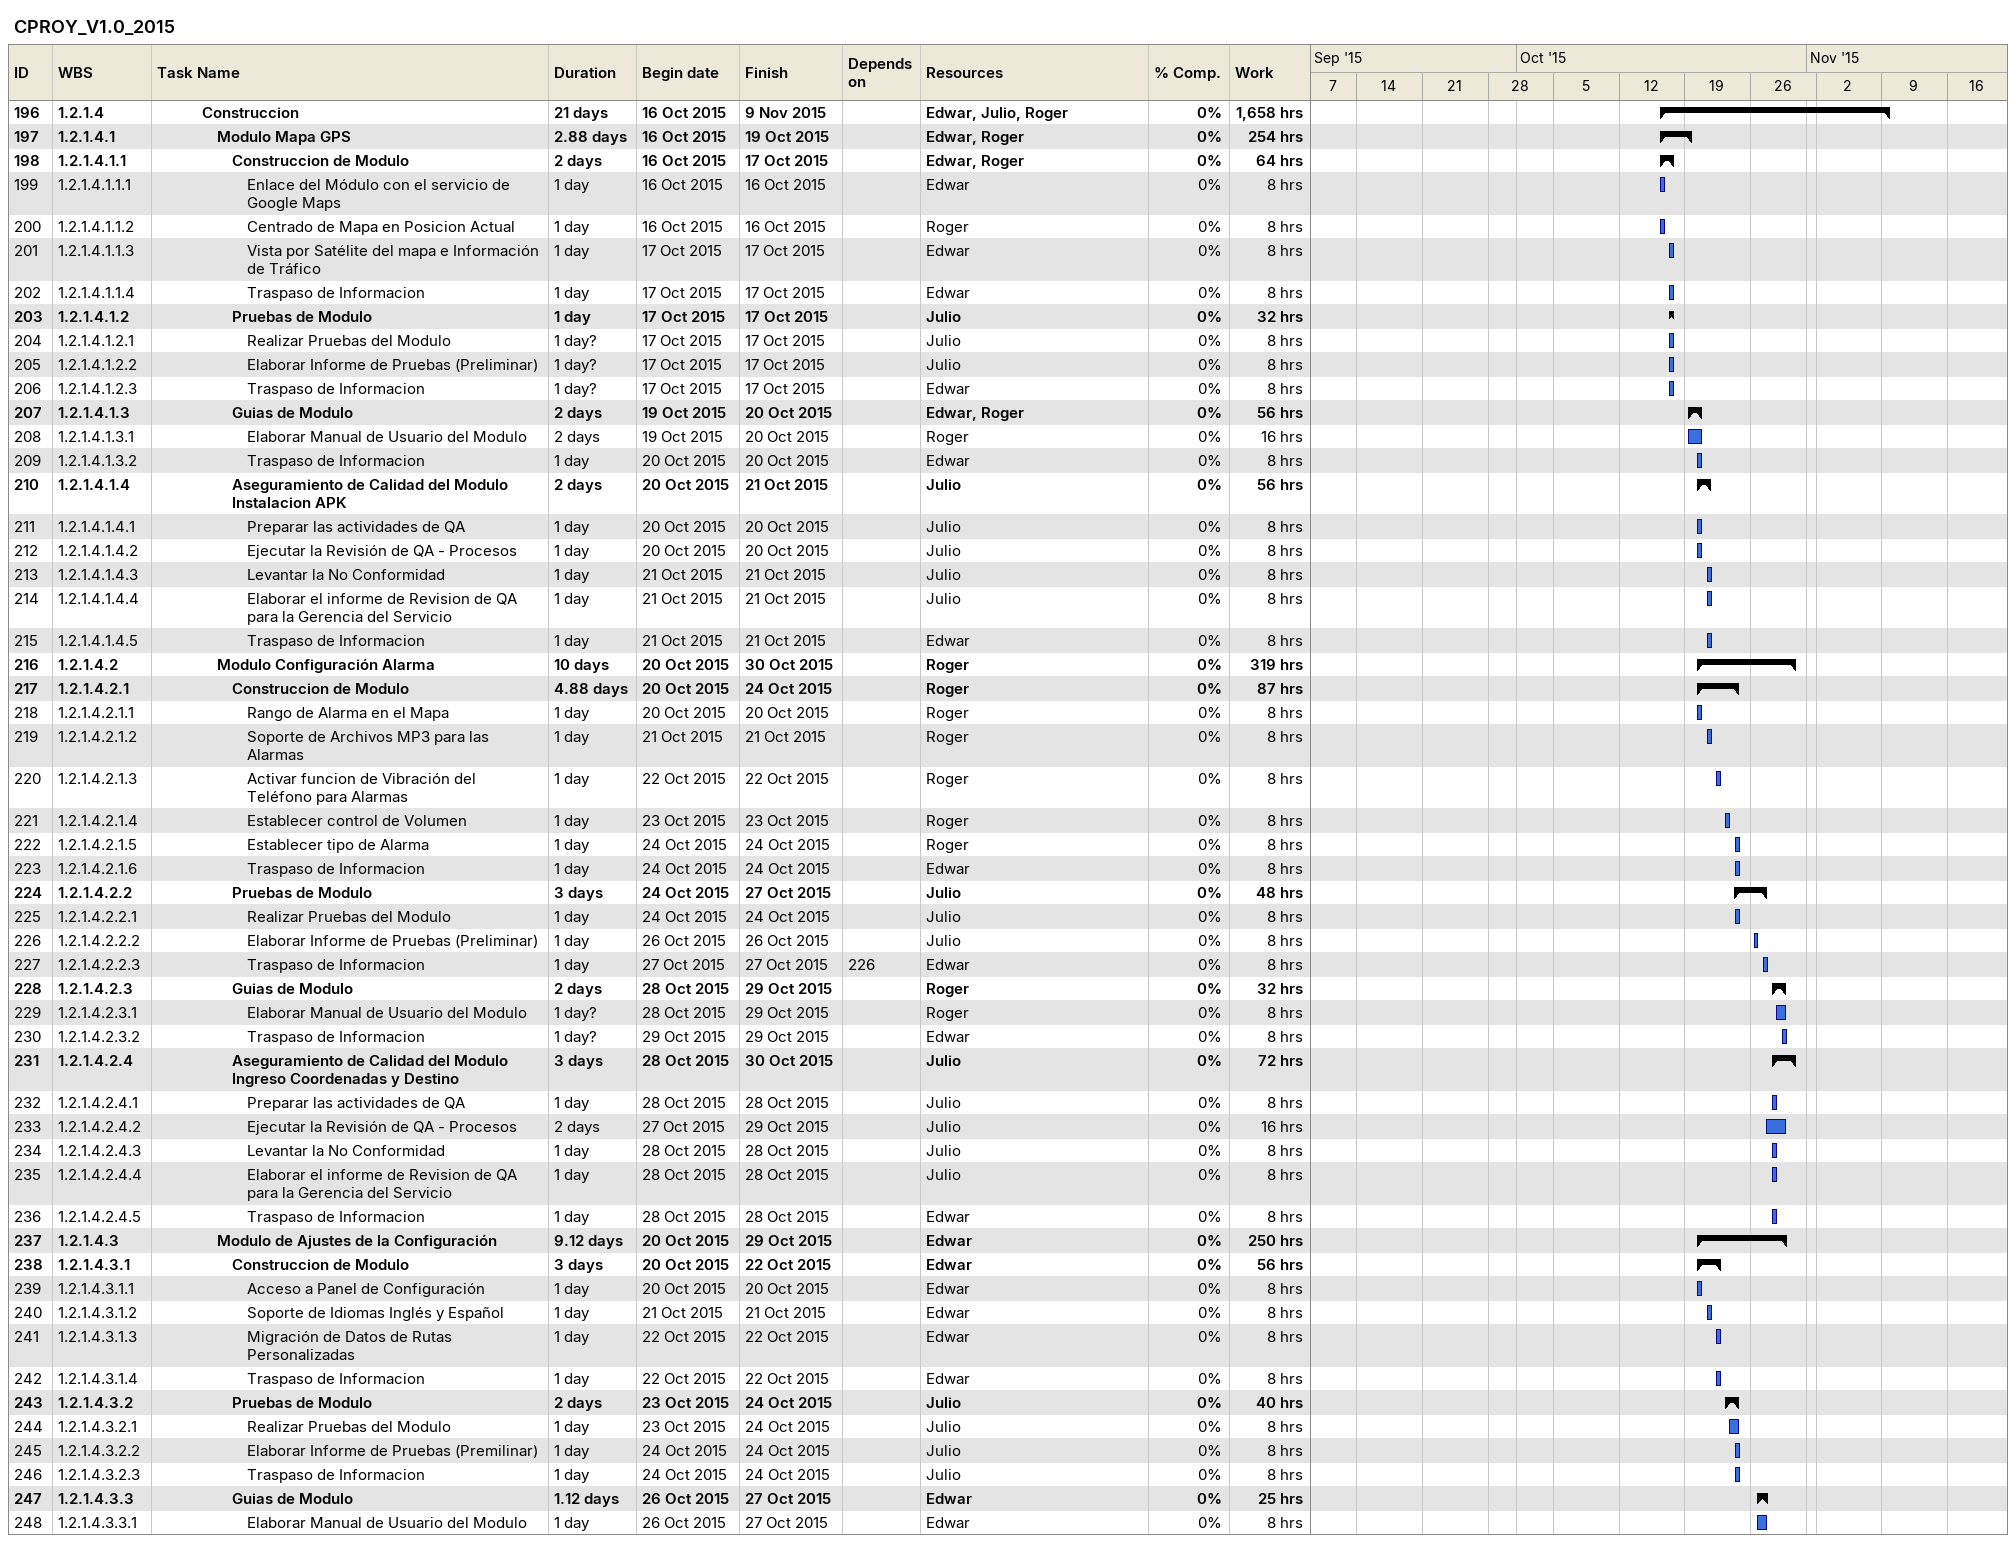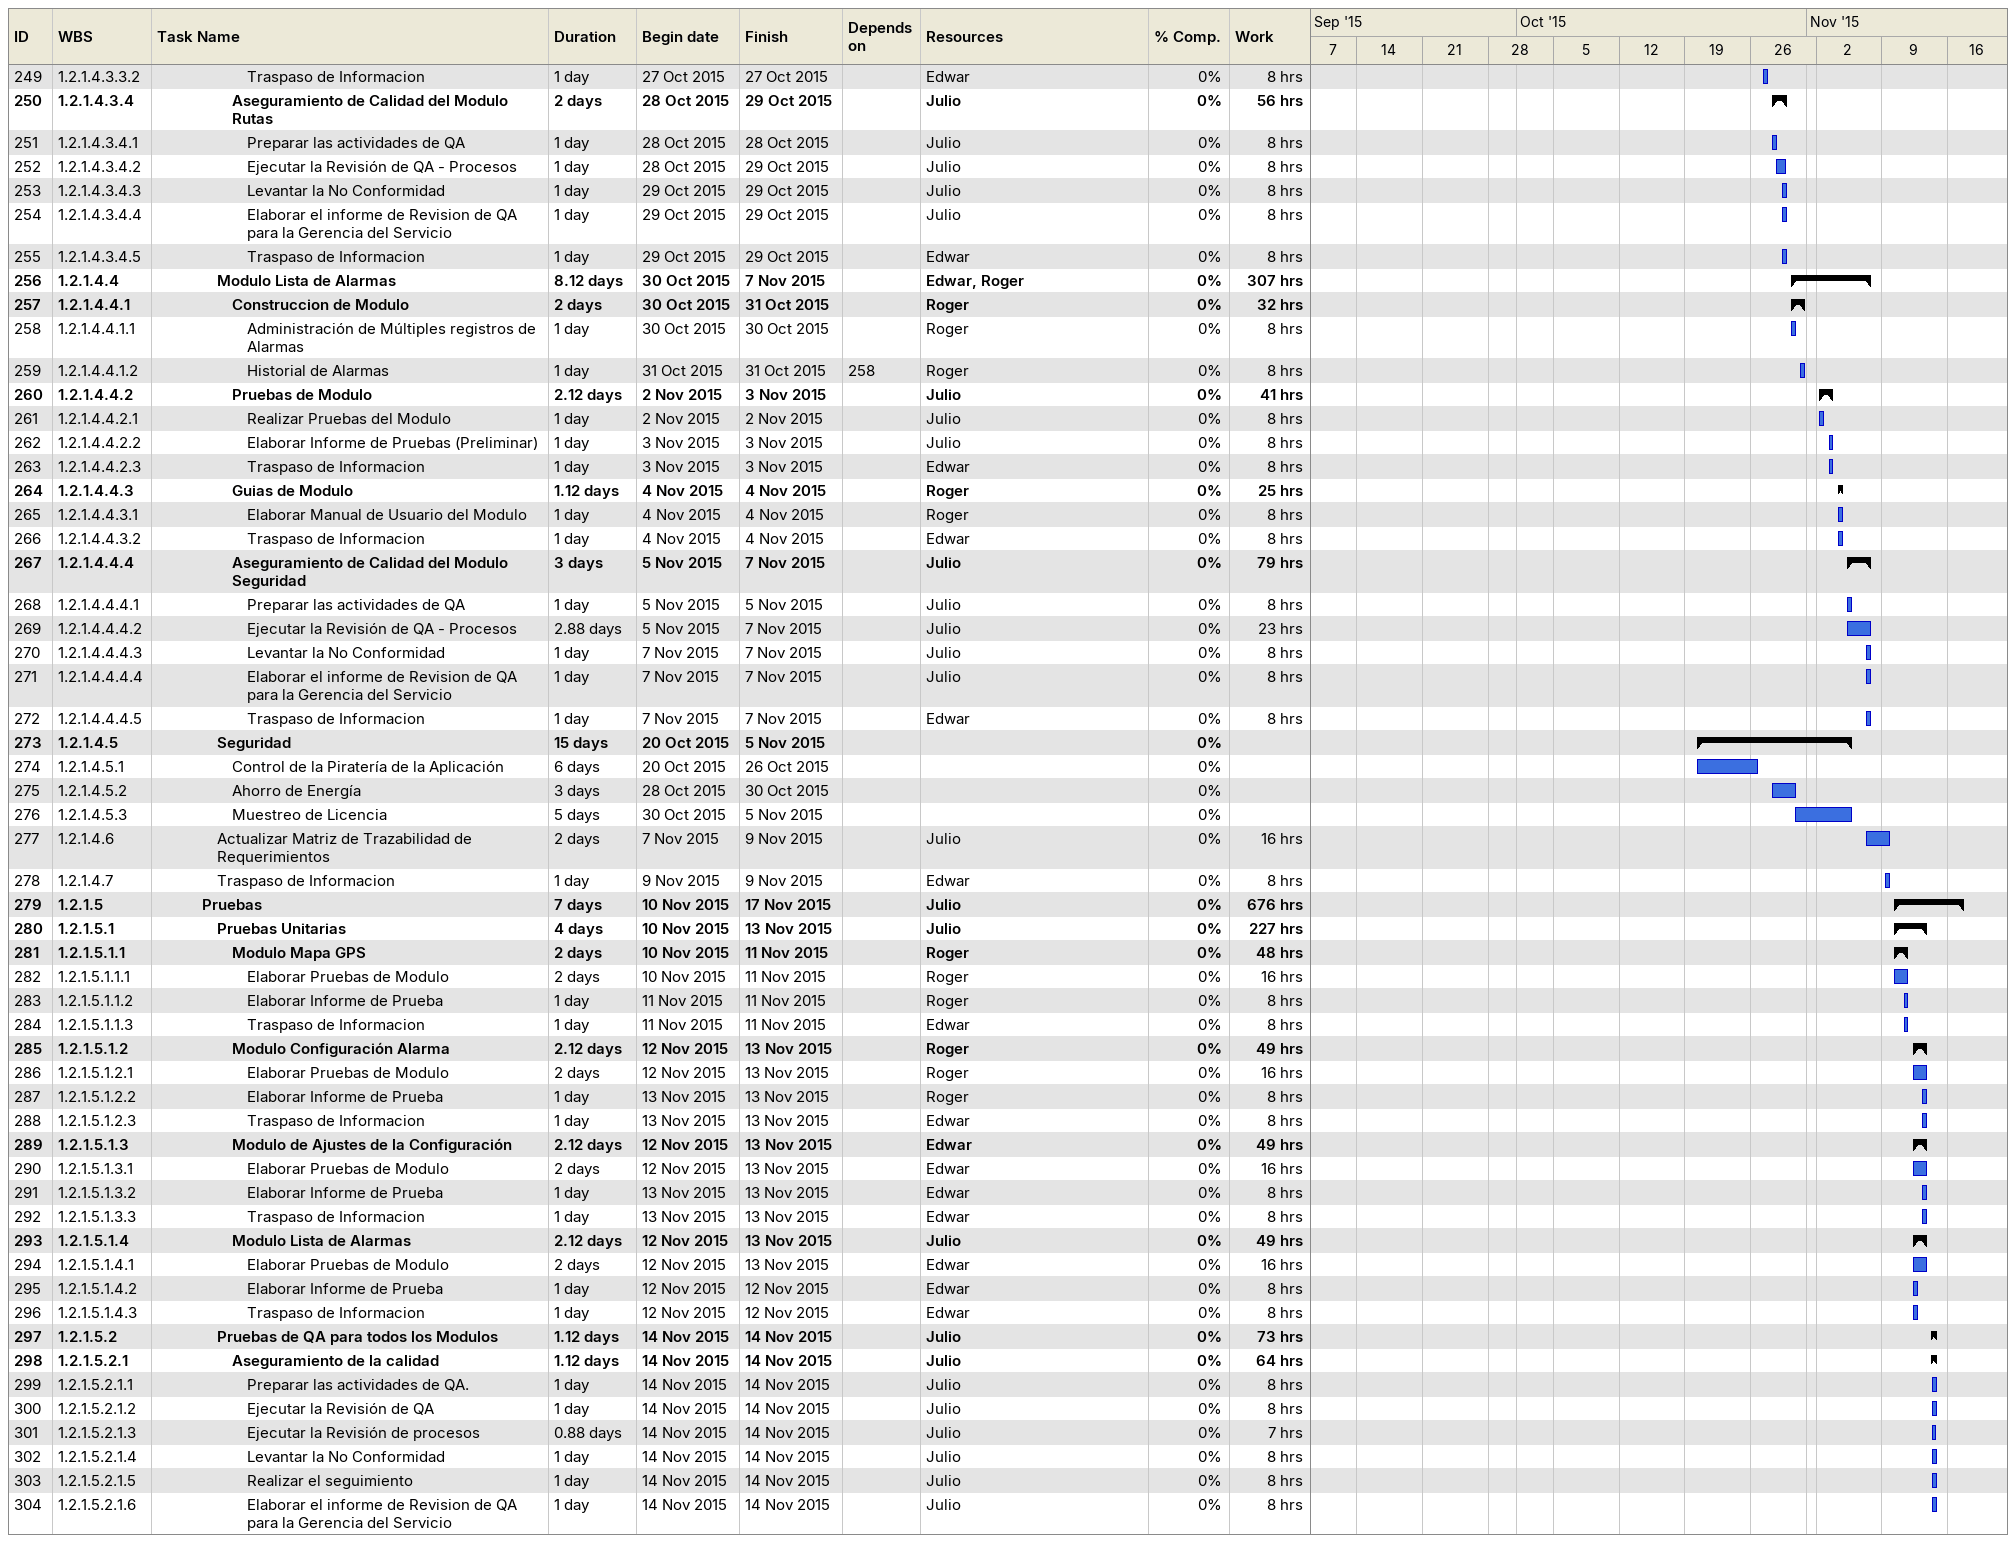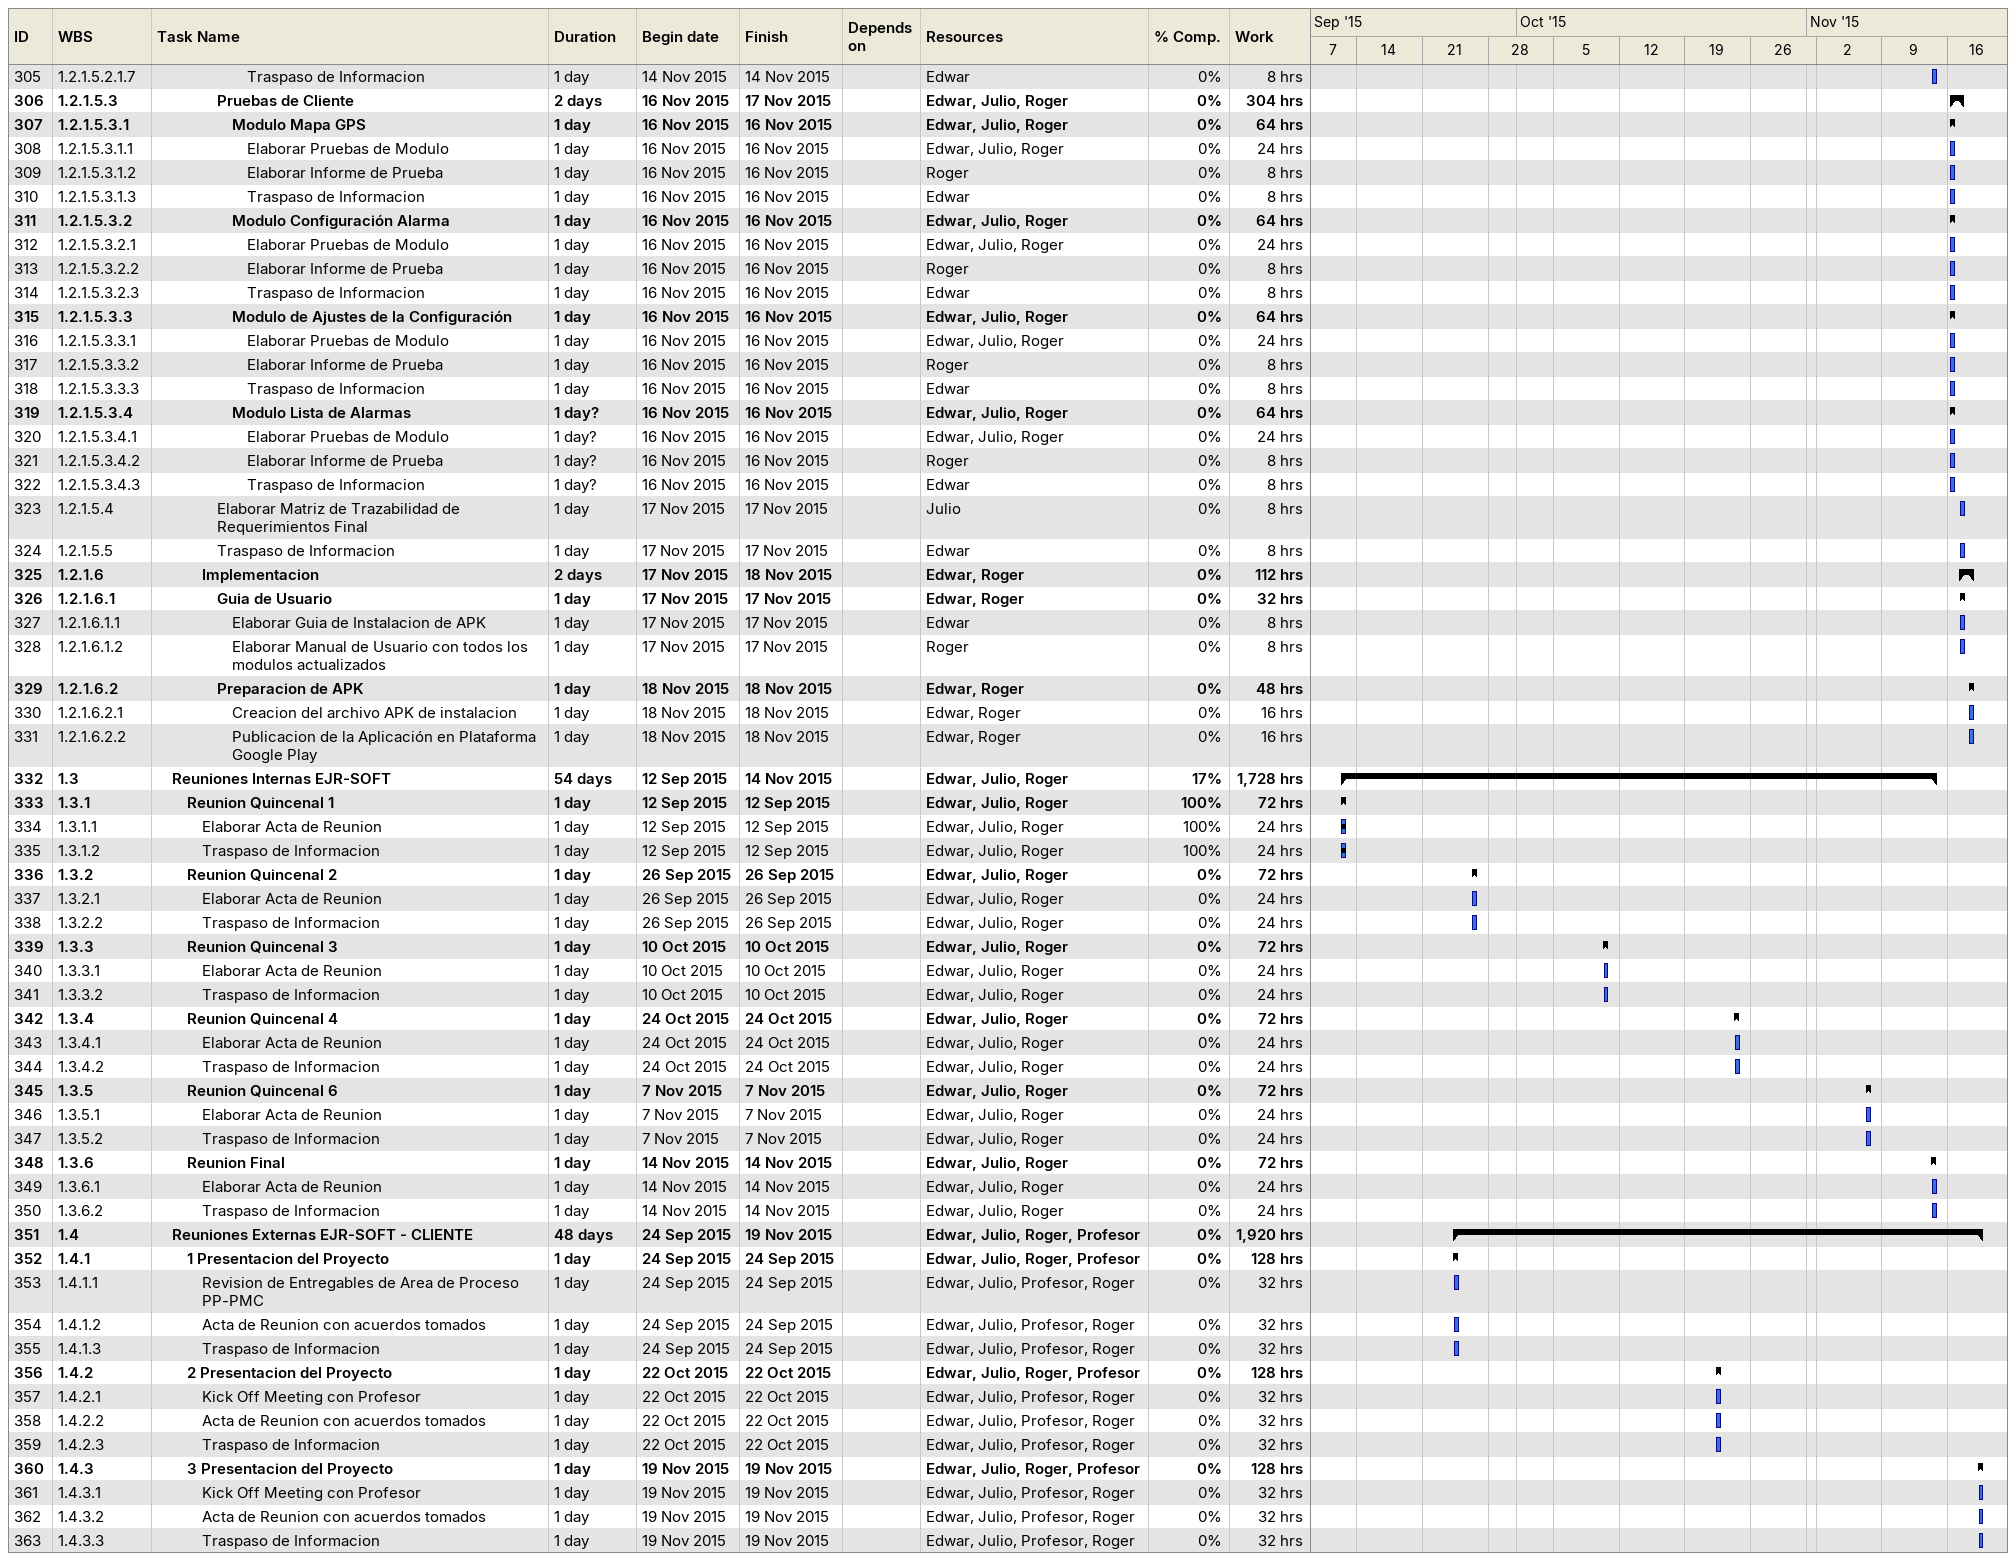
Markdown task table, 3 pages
CPROY_V1.0_2015

| ID | WBS | Task | Duration | Start | Finish | Predecessors | Resources | % complete | Work (h) |
|---|---|---|---|---|---|---|---|---|---|
| 196 | 1.2.1.4 | **Construccion** | 21d | 2015-10-16 | 2015-11-09 |  | Edwar, Julio, Roger | 0 | 1658 |
| 197 | 1.2.1.4.1 | **Modulo Mapa GPS** | 2.88d | 2015-10-16 | 2015-10-19 |  | Edwar, Roger | 0 | 254 |
| 198 | 1.2.1.4.1.1 | **Construccion de Modulo** | 2d | 2015-10-16 | 2015-10-17 |  | Edwar, Roger | 0 | 64 |
| 199 | 1.2.1.4.1.1.1 | Enlace del Módulo con el servicio de Google Maps | 1d | 2015-10-16 | 2015-10-16 |  | Edwar | 0 | 8 |
| 200 | 1.2.1.4.1.1.2 | Centrado de Mapa en Posicion Actual | 1d | 2015-10-16 | 2015-10-16 |  | Roger | 0 | 8 |
| 201 | 1.2.1.4.1.1.3 | Vista por Satélite del mapa e Información de Tráfico | 1d | 2015-10-17 | 2015-10-17 |  | Edwar | 0 | 8 |
| 202 | 1.2.1.4.1.1.4 | Traspaso de Informacion | 1d | 2015-10-17 | 2015-10-17 |  | Edwar | 0 | 8 |
| 203 | 1.2.1.4.1.2 | **Pruebas de Modulo** | 1d | 2015-10-17 | 2015-10-17 |  | Julio | 0 | 32 |
| 204 | 1.2.1.4.1.2.1 | Realizar Pruebas del Modulo | 1d? | 2015-10-17 | 2015-10-17 |  | Julio | 0 | 8 |
| 205 | 1.2.1.4.1.2.2 | Elaborar Informe de Pruebas (Preliminar) | 1d? | 2015-10-17 | 2015-10-17 |  | Julio | 0 | 8 |
| 206 | 1.2.1.4.1.2.3 | Traspaso de Informacion | 1d? | 2015-10-17 | 2015-10-17 |  | Edwar | 0 | 8 |
| 207 | 1.2.1.4.1.3 | **Guias de Modulo** | 2d | 2015-10-19 | 2015-10-20 |  | Edwar, Roger | 0 | 56 |
| 208 | 1.2.1.4.1.3.1 | Elaborar Manual de Usuario del Modulo | 2d | 2015-10-19 | 2015-10-20 |  | Roger | 0 | 16 |
| 209 | 1.2.1.4.1.3.2 | Traspaso de Informacion | 1d | 2015-10-20 | 2015-10-20 |  | Edwar | 0 | 8 |
| 210 | 1.2.1.4.1.4 | **Aseguramiento de Calidad del Modulo Instalacion APK** | 2d | 2015-10-20 | 2015-10-21 |  | Julio | 0 | 56 |
| 211 | 1.2.1.4.1.4.1 | Preparar las actividades de QA | 1d | 2015-10-20 | 2015-10-20 |  | Julio | 0 | 8 |
| 212 | 1.2.1.4.1.4.2 | Ejecutar la Revisión de QA - Procesos | 1d | 2015-10-20 | 2015-10-20 |  | Julio | 0 | 8 |
| 213 | 1.2.1.4.1.4.3 | Levantar la No Conformidad | 1d | 2015-10-21 | 2015-10-21 |  | Julio | 0 | 8 |
| 214 | 1.2.1.4.1.4.4 | Elaborar el informe de Revision de QA para la Gerencia del Servicio | 1d | 2015-10-21 | 2015-10-21 |  | Julio | 0 | 8 |
| 215 | 1.2.1.4.1.4.5 | Traspaso de Informacion | 1d | 2015-10-21 | 2015-10-21 |  | Edwar | 0 | 8 |
| 216 | 1.2.1.4.2 | **Modulo Configuración Alarma** | 10d | 2015-10-20 | 2015-10-30 |  | Roger | 0 | 319 |
| 217 | 1.2.1.4.2.1 | **Construccion de Modulo** | 4.88d | 2015-10-20 | 2015-10-24 |  | Roger | 0 | 87 |
| 218 | 1.2.1.4.2.1.1 | Rango de Alarma en el Mapa | 1d | 2015-10-20 | 2015-10-20 |  | Roger | 0 | 8 |
| 219 | 1.2.1.4.2.1.2 | Soporte de Archivos MP3 para las Alarmas | 1d | 2015-10-21 | 2015-10-21 |  | Roger | 0 | 8 |
| 220 | 1.2.1.4.2.1.3 | Activar funcion de Vibración del Teléfono para Alarmas | 1d | 2015-10-22 | 2015-10-22 |  | Roger | 0 | 8 |
| 221 | 1.2.1.4.2.1.4 | Establecer control de Volumen | 1d | 2015-10-23 | 2015-10-23 |  | Roger | 0 | 8 |
| 222 | 1.2.1.4.2.1.5 | Establecer tipo de Alarma | 1d | 2015-10-24 | 2015-10-24 |  | Roger | 0 | 8 |
| 223 | 1.2.1.4.2.1.6 | Traspaso de Informacion | 1d | 2015-10-24 | 2015-10-24 |  | Edwar | 0 | 8 |
| 224 | 1.2.1.4.2.2 | **Pruebas de Modulo** | 3d | 2015-10-24 | 2015-10-27 |  | Julio | 0 | 48 |
| 225 | 1.2.1.4.2.2.1 | Realizar Pruebas del Modulo | 1d | 2015-10-24 | 2015-10-24 |  | Julio | 0 | 8 |
| 226 | 1.2.1.4.2.2.2 | Elaborar Informe de Pruebas (Preliminar) | 1d | 2015-10-26 | 2015-10-26 |  | Julio | 0 | 8 |
| 227 | 1.2.1.4.2.2.3 | Traspaso de Informacion | 1d | 2015-10-27 | 2015-10-27 | 226 | Edwar | 0 | 8 |
| 228 | 1.2.1.4.2.3 | **Guias de Modulo** | 2d | 2015-10-28 | 2015-10-29 |  | Roger | 0 | 32 |
| 229 | 1.2.1.4.2.3.1 | Elaborar Manual de Usuario del Modulo | 1d? | 2015-10-28 | 2015-10-29 |  | Roger | 0 | 8 |
| 230 | 1.2.1.4.2.3.2 | Traspaso de Informacion | 1d? | 2015-10-29 | 2015-10-29 |  | Edwar | 0 | 8 |
| 231 | 1.2.1.4.2.4 | **Aseguramiento de Calidad del Modulo Ingreso Coordenadas y Destino** | 3d | 2015-10-28 | 2015-10-30 |  | Julio | 0 | 72 |
| 232 | 1.2.1.4.2.4.1 | Preparar las actividades de QA | 1d | 2015-10-28 | 2015-10-28 |  | Julio | 0 | 8 |
| 233 | 1.2.1.4.2.4.2 | Ejecutar la Revisión de QA - Procesos | 2d | 2015-10-27 | 2015-10-29 |  | Julio | 0 | 16 |
| 234 | 1.2.1.4.2.4.3 | Levantar la No Conformidad | 1d | 2015-10-28 | 2015-10-28 |  | Julio | 0 | 8 |
| 235 | 1.2.1.4.2.4.4 | Elaborar el informe de Revision de QA para la Gerencia del Servicio | 1d | 2015-10-28 | 2015-10-28 |  | Julio | 0 | 8 |
| 236 | 1.2.1.4.2.4.5 | Traspaso de Informacion | 1d | 2015-10-28 | 2015-10-28 |  | Edwar | 0 | 8 |
| 237 | 1.2.1.4.3 | **Modulo de Ajustes de la Configuración** | 9.12d | 2015-10-20 | 2015-10-29 |  | Edwar | 0 | 250 |
| 238 | 1.2.1.4.3.1 | **Construccion de Modulo** | 3d | 2015-10-20 | 2015-10-22 |  | Edwar | 0 | 56 |
| 239 | 1.2.1.4.3.1.1 | Acceso a Panel de Configuración | 1d | 2015-10-20 | 2015-10-20 |  | Edwar | 0 | 8 |
| 240 | 1.2.1.4.3.1.2 | Soporte de Idiomas Inglés y Español | 1d | 2015-10-21 | 2015-10-21 |  | Edwar | 0 | 8 |
| 241 | 1.2.1.4.3.1.3 | Migración de Datos de Rutas Personalizadas | 1d | 2015-10-22 | 2015-10-22 |  | Edwar | 0 | 8 |
| 242 | 1.2.1.4.3.1.4 | Traspaso de Informacion | 1d | 2015-10-22 | 2015-10-22 |  | Edwar | 0 | 8 |
| 243 | 1.2.1.4.3.2 | **Pruebas de Modulo** | 2d | 2015-10-23 | 2015-10-24 |  | Julio | 0 | 40 |
| 244 | 1.2.1.4.3.2.1 | Realizar Pruebas del Modulo | 1d | 2015-10-23 | 2015-10-24 |  | Julio | 0 | 8 |
| 245 | 1.2.1.4.3.2.2 | Elaborar Informe de Pruebas (Premilinar) | 1d | 2015-10-24 | 2015-10-24 |  | Julio | 0 | 8 |
| 246 | 1.2.1.4.3.2.3 | Traspaso de Informacion | 1d | 2015-10-24 | 2015-10-24 |  | Julio | 0 | 8 |
| 247 | 1.2.1.4.3.3 | **Guias de Modulo** | 1.12d | 2015-10-26 | 2015-10-27 |  | Edwar | 0 | 25 |
| 248 | 1.2.1.4.3.3.1 | Elaborar Manual de Usuario del Modulo | 1d | 2015-10-26 | 2015-10-27 |  | Edwar | 0 | 8 |
| 249 | 1.2.1.4.3.3.2 | Traspaso de Informacion | 1d | 2015-10-27 | 2015-10-27 |  | Edwar | 0 | 8 |
| 250 | 1.2.1.4.3.4 | **Aseguramiento de Calidad del Modulo Rutas** | 2d | 2015-10-28 | 2015-10-29 |  | Julio | 0 | 56 |
| 251 | 1.2.1.4.3.4.1 | Preparar las actividades de QA | 1d | 2015-10-28 | 2015-10-28 |  | Julio | 0 | 8 |
| 252 | 1.2.1.4.3.4.2 | Ejecutar la Revisión de QA - Procesos | 1d | 2015-10-28 | 2015-10-29 |  | Julio | 0 | 8 |
| 253 | 1.2.1.4.3.4.3 | Levantar la No Conformidad | 1d | 2015-10-29 | 2015-10-29 |  | Julio | 0 | 8 |
| 254 | 1.2.1.4.3.4.4 | Elaborar el informe de Revision de QA para la Gerencia del Servicio | 1d | 2015-10-29 | 2015-10-29 |  | Julio | 0 | 8 |
| 255 | 1.2.1.4.3.4.5 | Traspaso de Informacion | 1d | 2015-10-29 | 2015-10-29 |  | Edwar | 0 | 8 |
| 256 | 1.2.1.4.4 | **Modulo Lista de Alarmas** | 8.12d | 2015-10-30 | 2015-11-07 |  | Edwar, Roger | 0 | 307 |
| 257 | 1.2.1.4.4.1 | **Construccion de Modulo** | 2d | 2015-10-30 | 2015-10-31 |  | Roger | 0 | 32 |
| 258 | 1.2.1.4.4.1.1 | Administración de Múltiples registros de Alarmas | 1d | 2015-10-30 | 2015-10-30 |  | Roger | 0 | 8 |
| 259 | 1.2.1.4.4.1.2 | Historial de Alarmas | 1d | 2015-10-31 | 2015-10-31 | 258 | Roger | 0 | 8 |
| 260 | 1.2.1.4.4.2 | **Pruebas de Modulo** | 2.12d | 2015-11-02 | 2015-11-03 |  | Julio | 0 | 41 |
| 261 | 1.2.1.4.4.2.1 | Realizar Pruebas del Modulo | 1d | 2015-11-02 | 2015-11-02 |  | Julio | 0 | 8 |
| 262 | 1.2.1.4.4.2.2 | Elaborar Informe de Pruebas (Preliminar) | 1d | 2015-11-03 | 2015-11-03 |  | Julio | 0 | 8 |
| 263 | 1.2.1.4.4.2.3 | Traspaso de Informacion | 1d | 2015-11-03 | 2015-11-03 |  | Edwar | 0 | 8 |
| 264 | 1.2.1.4.4.3 | **Guias de Modulo** | 1.12d | 2015-11-04 | 2015-11-04 |  | Roger | 0 | 25 |
| 265 | 1.2.1.4.4.3.1 | Elaborar Manual de Usuario del Modulo | 1d | 2015-11-04 | 2015-11-04 |  | Roger | 0 | 8 |
| 266 | 1.2.1.4.4.3.2 | Traspaso de Informacion | 1d | 2015-11-04 | 2015-11-04 |  | Edwar | 0 | 8 |
| 267 | 1.2.1.4.4.4 | **Aseguramiento de Calidad del Modulo Seguridad** | 3d | 2015-11-05 | 2015-11-07 |  | Julio | 0 | 79 |
| 268 | 1.2.1.4.4.4.1 | Preparar las actividades de QA | 1d | 2015-11-05 | 2015-11-05 |  | Julio | 0 | 8 |
| 269 | 1.2.1.4.4.4.2 | Ejecutar la Revisión de QA - Procesos | 2.88d | 2015-11-05 | 2015-11-07 |  | Julio | 0 | 23 |
| 270 | 1.2.1.4.4.4.3 | Levantar la No Conformidad | 1d | 2015-11-07 | 2015-11-07 |  | Julio | 0 | 8 |
| 271 | 1.2.1.4.4.4.4 | Elaborar el informe de Revision de QA para la Gerencia del Servicio | 1d | 2015-11-07 | 2015-11-07 |  | Julio | 0 | 8 |
| 272 | 1.2.1.4.4.4.5 | Traspaso de Informacion | 1d | 2015-11-07 | 2015-11-07 |  | Edwar | 0 | 8 |
| 273 | 1.2.1.4.5 | **Seguridad** | 15d | 2015-10-20 | 2015-11-05 |  |  | 0 |  |
| 274 | 1.2.1.4.5.1 | Control de la Piratería de la Aplicación | 6d | 2015-10-20 | 2015-10-26 |  |  | 0 |  |
| 275 | 1.2.1.4.5.2 | Ahorro de Energía | 3d | 2015-10-28 | 2015-10-30 |  |  | 0 |  |
| 276 | 1.2.1.4.5.3 | Muestreo de Licencia | 5d | 2015-10-30 | 2015-11-05 |  |  | 0 |  |
| 277 | 1.2.1.4.6 | Actualizar Matriz de Trazabilidad de Requerimientos | 2d | 2015-11-07 | 2015-11-09 |  | Julio | 0 | 16 |
| 278 | 1.2.1.4.7 | Traspaso de Informacion | 1d | 2015-11-09 | 2015-11-09 |  | Edwar | 0 | 8 |
| 279 | 1.2.1.5 | **Pruebas** | 7d | 2015-11-10 | 2015-11-17 |  | Julio | 0 | 676 |
| 280 | 1.2.1.5.1 | **Pruebas Unitarias** | 4d | 2015-11-10 | 2015-11-13 |  | Julio | 0 | 227 |
| 281 | 1.2.1.5.1.1 | **Modulo Mapa GPS** | 2d | 2015-11-10 | 2015-11-11 |  | Roger | 0 | 48 |
| 282 | 1.2.1.5.1.1.1 | Elaborar Pruebas de Modulo | 2d | 2015-11-10 | 2015-11-11 |  | Roger | 0 | 16 |
| 283 | 1.2.1.5.1.1.2 | Elaborar Informe de Prueba | 1d | 2015-11-11 | 2015-11-11 |  | Roger | 0 | 8 |
| 284 | 1.2.1.5.1.1.3 | Traspaso de Informacion | 1d | 2015-11-11 | 2015-11-11 |  | Edwar | 0 | 8 |
| 285 | 1.2.1.5.1.2 | **Modulo Configuración Alarma** | 2.12d | 2015-11-12 | 2015-11-13 |  | Roger | 0 | 49 |
| 286 | 1.2.1.5.1.2.1 | Elaborar Pruebas de Modulo | 2d | 2015-11-12 | 2015-11-13 |  | Roger | 0 | 16 |
| 287 | 1.2.1.5.1.2.2 | Elaborar Informe de Prueba | 1d | 2015-11-13 | 2015-11-13 |  | Roger | 0 | 8 |
| 288 | 1.2.1.5.1.2.3 | Traspaso de Informacion | 1d | 2015-11-13 | 2015-11-13 |  | Edwar | 0 | 8 |
| 289 | 1.2.1.5.1.3 | **Modulo de Ajustes de la Configuración** | 2.12d | 2015-11-12 | 2015-11-13 |  | Edwar | 0 | 49 |
| 290 | 1.2.1.5.1.3.1 | Elaborar Pruebas de Modulo | 2d | 2015-11-12 | 2015-11-13 |  | Edwar | 0 | 16 |
| 291 | 1.2.1.5.1.3.2 | Elaborar Informe de Prueba | 1d | 2015-11-13 | 2015-11-13 |  | Edwar | 0 | 8 |
| 292 | 1.2.1.5.1.3.3 | Traspaso de Informacion | 1d | 2015-11-13 | 2015-11-13 |  | Edwar | 0 | 8 |
| 293 | 1.2.1.5.1.4 | **Modulo Lista de Alarmas** | 2.12d | 2015-11-12 | 2015-11-13 |  | Julio | 0 | 49 |
| 294 | 1.2.1.5.1.4.1 | Elaborar Pruebas de Modulo | 2d | 2015-11-12 | 2015-11-13 |  | Edwar | 0 | 16 |
| 295 | 1.2.1.5.1.4.2 | Elaborar Informe de Prueba | 1d | 2015-11-12 | 2015-11-12 |  | Edwar | 0 | 8 |
| 296 | 1.2.1.5.1.4.3 | Traspaso de Informacion | 1d | 2015-11-12 | 2015-11-12 |  | Edwar | 0 | 8 |
| 297 | 1.2.1.5.2 | **Pruebas de QA para todos los Modulos** | 1.12d | 2015-11-14 | 2015-11-14 |  | Julio | 0 | 73 |
| 298 | 1.2.1.5.2.1 | **Aseguramiento de la calidad** | 1.12d | 2015-11-14 | 2015-11-14 |  | Julio | 0 | 64 |
| 299 | 1.2.1.5.2.1.1 | Preparar las actividades de QA. | 1d | 2015-11-14 | 2015-11-14 |  | Julio | 0 | 8 |
| 300 | 1.2.1.5.2.1.2 | Ejecutar la Revisión de QA | 1d | 2015-11-14 | 2015-11-14 |  | Julio | 0 | 8 |
| 301 | 1.2.1.5.2.1.3 | Ejecutar la Revisión de procesos | 0.88d | 2015-11-14 | 2015-11-14 |  | Julio | 0 | 7 |
| 302 | 1.2.1.5.2.1.4 | Levantar la No Conformidad | 1d | 2015-11-14 | 2015-11-14 |  | Julio | 0 | 8 |
| 303 | 1.2.1.5.2.1.5 | Realizar el seguimiento | 1d | 2015-11-14 | 2015-11-14 |  | Julio | 0 | 8 |
| 304 | 1.2.1.5.2.1.6 | Elaborar el informe de Revision de QA para la Gerencia del Servicio | 1d | 2015-11-14 | 2015-11-14 |  | Julio | 0 | 8 |
| 305 | 1.2.1.5.2.1.7 | Traspaso de Informacion | 1d | 2015-11-14 | 2015-11-14 |  | Edwar | 0 | 8 |
| 306 | 1.2.1.5.3 | **Pruebas de Cliente** | 2d | 2015-11-16 | 2015-11-17 |  | Edwar, Julio, Roger | 0 | 304 |
| 307 | 1.2.1.5.3.1 | **Modulo Mapa GPS** | 1d | 2015-11-16 | 2015-11-16 |  | Edwar, Julio, Roger | 0 | 64 |
| 308 | 1.2.1.5.3.1.1 | Elaborar Pruebas de Modulo | 1d | 2015-11-16 | 2015-11-16 |  | Edwar, Julio, Roger | 0 | 24 |
| 309 | 1.2.1.5.3.1.2 | Elaborar Informe de Prueba | 1d | 2015-11-16 | 2015-11-16 |  | Roger | 0 | 8 |
| 310 | 1.2.1.5.3.1.3 | Traspaso de Informacion | 1d | 2015-11-16 | 2015-11-16 |  | Edwar | 0 | 8 |
| 311 | 1.2.1.5.3.2 | **Modulo Configuración Alarma** | 1d | 2015-11-16 | 2015-11-16 |  | Edwar, Julio, Roger | 0 | 64 |
| 312 | 1.2.1.5.3.2.1 | Elaborar Pruebas de Modulo | 1d | 2015-11-16 | 2015-11-16 |  | Edwar, Julio, Roger | 0 | 24 |
| 313 | 1.2.1.5.3.2.2 | Elaborar Informe de Prueba | 1d | 2015-11-16 | 2015-11-16 |  | Roger | 0 | 8 |
| 314 | 1.2.1.5.3.2.3 | Traspaso de Informacion | 1d | 2015-11-16 | 2015-11-16 |  | Edwar | 0 | 8 |
| 315 | 1.2.1.5.3.3 | **Modulo de Ajustes de la Configuración** | 1d | 2015-11-16 | 2015-11-16 |  | Edwar, Julio, Roger | 0 | 64 |
| 316 | 1.2.1.5.3.3.1 | Elaborar Pruebas de Modulo | 1d | 2015-11-16 | 2015-11-16 |  | Edwar, Julio, Roger | 0 | 24 |
| 317 | 1.2.1.5.3.3.2 | Elaborar Informe de Prueba | 1d | 2015-11-16 | 2015-11-16 |  | Roger | 0 | 8 |
| 318 | 1.2.1.5.3.3.3 | Traspaso de Informacion | 1d | 2015-11-16 | 2015-11-16 |  | Edwar | 0 | 8 |
| 319 | 1.2.1.5.3.4 | **Modulo Lista de Alarmas** | 1d? | 2015-11-16 | 2015-11-16 |  | Edwar, Julio, Roger | 0 | 64 |
| 320 | 1.2.1.5.3.4.1 | Elaborar Pruebas de Modulo | 1d? | 2015-11-16 | 2015-11-16 |  | Edwar, Julio, Roger | 0 | 24 |
| 321 | 1.2.1.5.3.4.2 | Elaborar Informe de Prueba | 1d? | 2015-11-16 | 2015-11-16 |  | Roger | 0 | 8 |
| 322 | 1.2.1.5.3.4.3 | Traspaso de Informacion | 1d? | 2015-11-16 | 2015-11-16 |  | Edwar | 0 | 8 |
| 323 | 1.2.1.5.4 | Elaborar Matriz de Trazabilidad de Requerimientos Final | 1d | 2015-11-17 | 2015-11-17 |  | Julio | 0 | 8 |
| 324 | 1.2.1.5.5 | Traspaso de Informacion | 1d | 2015-11-17 | 2015-11-17 |  | Edwar | 0 | 8 |
| 325 | 1.2.1.6 | **Implementacion** | 2d | 2015-11-17 | 2015-11-18 |  | Edwar, Roger | 0 | 112 |
| 326 | 1.2.1.6.1 | **Guia de Usuario** | 1d | 2015-11-17 | 2015-11-17 |  | Edwar, Roger | 0 | 32 |
| 327 | 1.2.1.6.1.1 | Elaborar Guia de Instalacion de APK | 1d | 2015-11-17 | 2015-11-17 |  | Edwar | 0 | 8 |
| 328 | 1.2.1.6.1.2 | Elaborar Manual de Usuario con todos los modulos actualizados | 1d | 2015-11-17 | 2015-11-17 |  | Roger | 0 | 8 |
| 329 | 1.2.1.6.2 | **Preparacion de APK** | 1d | 2015-11-18 | 2015-11-18 |  | Edwar, Roger | 0 | 48 |
| 330 | 1.2.1.6.2.1 | Creacion del archivo APK de instalacion | 1d | 2015-11-18 | 2015-11-18 |  | Edwar, Roger | 0 | 16 |
| 331 | 1.2.1.6.2.2 | Publicacion de la Aplicación en Plataforma Google Play | 1d | 2015-11-18 | 2015-11-18 |  | Edwar, Roger | 0 | 16 |
| 332 | 1.3 | **Reuniones Internas EJR-SOFT** | 54d | 2015-09-12 | 2015-11-14 |  | Edwar, Julio, Roger | 17 | 1728 |
| 333 | 1.3.1 | **Reunion Quincenal 1** | 1d | 2015-09-12 | 2015-09-12 |  | Edwar, Julio, Roger | 100 | 72 |
| 334 | 1.3.1.1 | Elaborar Acta de Reunion | 1d | 2015-09-12 | 2015-09-12 |  | Edwar, Julio, Roger | 100 | 24 |
| 335 | 1.3.1.2 | Traspaso de Informacion | 1d | 2015-09-12 | 2015-09-12 |  | Edwar, Julio, Roger | 100 | 24 |
| 336 | 1.3.2 | **Reunion Quincenal 2** | 1d | 2015-09-26 | 2015-09-26 |  | Edwar, Julio, Roger | 0 | 72 |
| 337 | 1.3.2.1 | Elaborar Acta de Reunion | 1d | 2015-09-26 | 2015-09-26 |  | Edwar, Julio, Roger | 0 | 24 |
| 338 | 1.3.2.2 | Traspaso de Informacion | 1d | 2015-09-26 | 2015-09-26 |  | Edwar, Julio, Roger | 0 | 24 |
| 339 | 1.3.3 | **Reunion Quincenal 3** | 1d | 2015-10-10 | 2015-10-10 |  | Edwar, Julio, Roger | 0 | 72 |
| 340 | 1.3.3.1 | Elaborar Acta de Reunion | 1d | 2015-10-10 | 2015-10-10 |  | Edwar, Julio, Roger | 0 | 24 |
| 341 | 1.3.3.2 | Traspaso de Informacion | 1d | 2015-10-10 | 2015-10-10 |  | Edwar, Julio, Roger | 0 | 24 |
| 342 | 1.3.4 | **Reunion Quincenal 4** | 1d | 2015-10-24 | 2015-10-24 |  | Edwar, Julio, Roger | 0 | 72 |
| 343 | 1.3.4.1 | Elaborar Acta de Reunion | 1d | 2015-10-24 | 2015-10-24 |  | Edwar, Julio, Roger | 0 | 24 |
| 344 | 1.3.4.2 | Traspaso de Informacion | 1d | 2015-10-24 | 2015-10-24 |  | Edwar, Julio, Roger | 0 | 24 |
| 345 | 1.3.5 | **Reunion Quincenal 6** | 1d | 2015-11-07 | 2015-11-07 |  | Edwar, Julio, Roger | 0 | 72 |
| 346 | 1.3.5.1 | Elaborar Acta de Reunion | 1d | 2015-11-07 | 2015-11-07 |  | Edwar, Julio, Roger | 0 | 24 |
| 347 | 1.3.5.2 | Traspaso de Informacion | 1d | 2015-11-07 | 2015-11-07 |  | Edwar, Julio, Roger | 0 | 24 |
| 348 | 1.3.6 | **Reunion Final** | 1d | 2015-11-14 | 2015-11-14 |  | Edwar, Julio, Roger | 0 | 72 |
| 349 | 1.3.6.1 | Elaborar Acta de Reunion | 1d | 2015-11-14 | 2015-11-14 |  | Edwar, Julio, Roger | 0 | 24 |
| 350 | 1.3.6.2 | Traspaso de Informacion | 1d | 2015-11-14 | 2015-11-14 |  | Edwar, Julio, Roger | 0 | 24 |
| 351 | 1.4 | **Reuniones Externas EJR-SOFT - CLIENTE** | 48d | 2015-09-24 | 2015-11-19 |  | Edwar, Julio, Roger, Profesor | 0 | 1920 |
| 352 | 1.4.1 | **1 Presentacion del Proyecto** | 1d | 2015-09-24 | 2015-09-24 |  | Edwar, Julio, Roger, Profesor | 0 | 128 |
| 353 | 1.4.1.1 | Revision de Entregables de Area de Proceso PP-PMC | 1d | 2015-09-24 | 2015-09-24 |  | Edwar, Julio, Profesor, Roger | 0 | 32 |
| 354 | 1.4.1.2 | Acta de Reunion con acuerdos tomados | 1d | 2015-09-24 | 2015-09-24 |  | Edwar, Julio, Profesor, Roger | 0 | 32 |
| 355 | 1.4.1.3 | Traspaso de Informacion | 1d | 2015-09-24 | 2015-09-24 |  | Edwar, Julio, Profesor, Roger | 0 | 32 |
| 356 | 1.4.2 | **2 Presentacion del Proyecto** | 1d | 2015-10-22 | 2015-10-22 |  | Edwar, Julio, Roger, Profesor | 0 | 128 |
| 357 | 1.4.2.1 | Kick Off Meeting con Profesor | 1d | 2015-10-22 | 2015-10-22 |  | Edwar, Julio, Profesor, Roger | 0 | 32 |
| 358 | 1.4.2.2 | Acta de Reunion con acuerdos tomados | 1d | 2015-10-22 | 2015-10-22 |  | Edwar, Julio, Profesor, Roger | 0 | 32 |
| 359 | 1.4.2.3 | Traspaso de Informacion | 1d | 2015-10-22 | 2015-10-22 |  | Edwar, Julio, Profesor, Roger | 0 | 32 |
| 360 | 1.4.3 | **3 Presentacion del Proyecto** | 1d | 2015-11-19 | 2015-11-19 |  | Edwar, Julio, Roger, Profesor | 0 | 128 |
| 361 | 1.4.3.1 | Kick Off Meeting con Profesor | 1d | 2015-11-19 | 2015-11-19 |  | Edwar, Julio, Profesor, Roger | 0 | 32 |
| 362 | 1.4.3.2 | Acta de Reunion con acuerdos tomados | 1d | 2015-11-19 | 2015-11-19 |  | Edwar, Julio, Profesor, Roger | 0 | 32 |
| 363 | 1.4.3.3 | Traspaso de Informacion | 1d | 2015-11-19 | 2015-11-19 |  | Edwar, Julio, Profesor, Roger | 0 | 32 |
